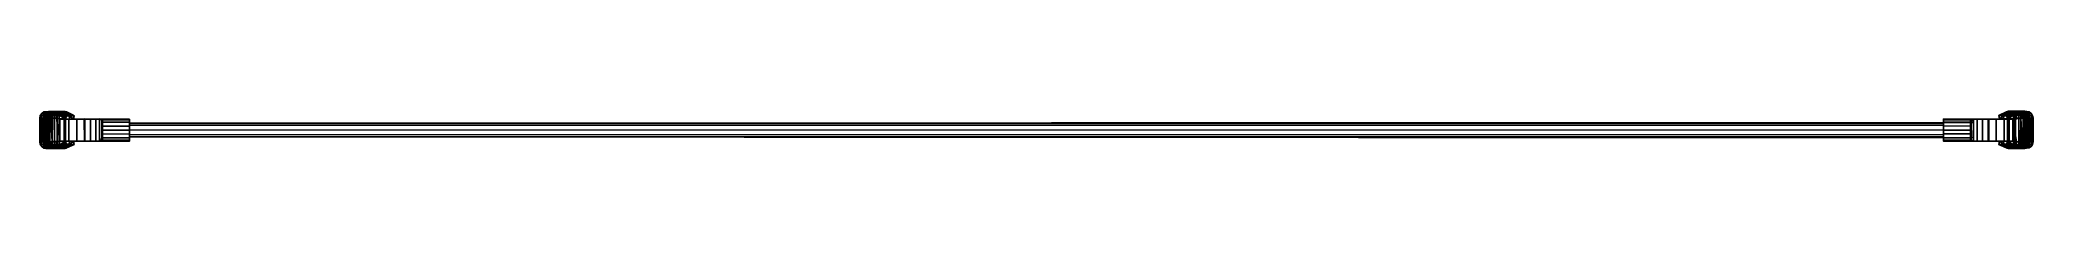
# Model space of a CAD drawing. Extents: x -1135 to 48, y -23 to -1.
import ezdxf

# ---------------------------------------------------------------- set-up
doc = ezdxf.new("R2010")
doc.units = 0
doc.header["$MEASUREMENT"] = 0
doc.layers.add('3D', color=1, linetype='Continuous')

msp = doc.modelspace()

# ---------------------------------------------------------------- linework, layer by layer
at = {"layer": '3D'}
for p, q in [((-1123.2, -1.5, 66.6), (-1132, -1.6, 64.4)), ((36.2, -1.5, 66.6), (45, -1.6, 64.4)), ((-1123.2, -23, 66.6), (-1132, -23, 64.4)), ((36.2, -23, 66.6), (45, -22.9, 64.4))]:
    msp.add_line(p, q, dxfattribs=at)
for points in [[(-1132.8, -5.2, 67.6), (-1132.5, -3.7, 67.4), (-1135, -3.7, 63.6), (-1135.2, -5.3, 63.7)], [(-1135, -3.7, 63.6), (-1135.2, -5.3, 63.7), (-1135.2, -19.3, 63.7), (-1135, -20.7, 63.6)], [(-1135.2, -19.3, 63.7), (-1135.2, -5.3, 63.7), (-1132.8, -5.2, 67.6), (-1132.8, -19.2, 67.6)], [(-1132.5, -3.7, 67.4), (-1132, -2.4, 66.8), (-1134.1, -2.4, 63.3), (-1135, -3.7, 63.6)], [(-1134.1, -22.1, 63.3), (-1134.1, -2.4, 63.3), (-1135, -3.7, 63.6), (-1135, -20.7, 63.6)], [(-1132, -2.4, 66.8), (-1131, -1.6, 65.9), (-1132.9, -1.6, 62.9), (-1134.1, -2.4, 63.3)], [(-1134.1, -2.4, 63.3), (-1132.9, -1.6, 62.9), (-1132.9, -22.9, 62.9), (-1134.1, -22.1, 63.3)], [(-1127.4, -2.4, 50.9), (-1127.6, -3, 50), (-1133.1, -5.2, 52.9), (-1132.3, -2.6, 53.6)], [(-1132.2, -22.1, 53.7), (-1133.1, -19.3, 52.9), (-1133.1, -5.2, 52.9), (-1132.3, -2.6, 53.6)], [(-1128, -1.6, 65.4), (-1127.8, -1.5, 63.8), (-1132.9, -1.6, 62.9), (-1132, -1.6, 64.4)], [(-1132.9, -1.6, 62.9), (-1130.4, -1.5, 63.3), (-1130.4, -23.3, 62), (-1132.9, -22.9, 62.9)], [(-1128.6, -5.3, 70.2), (-1128.6, -3.7, 69.9), (-1132.5, -3.7, 67.4), (-1132.7, -5.2, 67.6)], [(-1128, -19, 69.1), (-1132.7, -19.2, 67.6), (-1132.7, -5.2, 67.6), (-1128.7, -5.3, 70.2)], [(-1128.6, -3.7, 69.9), (-1128.7, -2.4, 68.9), (-1132, -2.4, 66.8), (-1132.5, -3.7, 67.4)], [(-1132.3, -2.6, 53.6), (-1131.3, -1.6, 54.6), (-1131.3, -22.9, 54.6), (-1132.2, -22.1, 53.7)], [(-1131.3, -1.6, 54.6), (-1127.3, -1.6, 52.2), (-1127.4, -2.4, 50.9), (-1132.3, -2.6, 53.6)], [(-1128.7, -2.4, 68.9), (-1128.1, -1.5, 67.7), (-1131, -1.6, 65.9), (-1132, -2.4, 66.8)], [(-1128, -1.6, 65.4), (-1128.1, -1.5, 67.7), (-1131, -1.6, 65.9), (-1132, -1.6, 64.4)], [(-1131.3, -1.6, 54.6), (-1130.1, -1.3, 55.6), (-1130.1, -23.3, 55.6), (-1131.3, -22.9, 54.6)], [(-1130.1, -1.3, 55.6), (-1126.7, -1.3, 53.6), (-1127.3, -1.6, 52.2), (-1131.3, -1.6, 54.6)], [(-1130.1, -1.3, 55.6), (-1129.3, -1.3, 56.4), (-1129.3, -23.3, 56.4), (-1130.1, -23.3, 55.6)], [(-1129.3, -1.3, 56.4), (-1126.6, -1.3, 54.8), (-1126.7, -1.3, 53.6), (-1130.1, -1.3, 55.6)], [(-1126.6, -23.3, 54.8), (-1129.3, -23.3, 56.4), (-1129.3, -1.3, 56.4), (-1126.6, -1.3, 54.8)], [(-1125.9, -2.5, 69.4), (-1125.3, -1.6, 68.2), (-1128.1, -1.5, 67.7), (-1128.7, -2.4, 68.9)], [(-1128.6, -3.7, 69.9), (-1125.3, -3.8, 70.4), (-1125.9, -2.5, 69.4), (-1128.7, -2.4, 68.9)], [(-1128.7, -5.3, 70.2), (-1125.3, -5.3, 70.7), (-1125.3, -3.8, 70.4), (-1128.6, -3.7, 69.9)], [(-1128, -19, 69.1), (-1128.7, -5.3, 70.2), (-1125.3, -5.3, 70.7), (-1123.3, -18.8, 70.6)], [(-1123.2, -1.5, 66.6), (-1125.3, -1.6, 68.2), (-1128.1, -1.5, 67.7), (-1128, -1.6, 65.4)], [(-1125.1, -1.5, 66.2), (-1128, -1.6, 65.4), (-1127.8, -1.5, 63.8), (-1124.9, -1.5, 63.9)], [(-1124.9, -23, 62.3), (-1124.9, -1.5, 63.9), (-1127.8, -1.5, 63.8), (-1127.9, -23.1, 61.9)], [(-1124.2, -2.4, 50.7), (-1127.4, -2.4, 50.9), (-1127.6, -3, 50), (-1124.5, -2.9, 49.7)], [(-1123.7, -1.6, 52), (-1124.2, -2.4, 50.7), (-1127.4, -2.4, 50.9), (-1127.3, -1.6, 52.2)], [(-1123.8, -1.3, 53.6), (-1123.7, -1.6, 52), (-1127.3, -1.6, 52.2), (-1126.7, -1.3, 53.6)], [(-1126.6, -1.3, 54.8), (-1123.8, -1.3, 54.8), (-1123.8, -1.3, 53.6), (-1126.7, -1.3, 53.6)], [(-1126.6, -23.3, 54.8), (-1126.6, -1.3, 54.8), (-1123.8, -1.3, 54.8), (-1123.8, -23.3, 54.8)], [(-1121, -2.4, 69.1), (-1121.1, -1.6, 68), (-1125.3, -1.6, 68.2), (-1125.9, -2.5, 69.4)], [(-1125.9, -2.5, 69.4), (-1125.3, -3.8, 70.4), (-1119.4, -4, 69.7), (-1121, -2.4, 69.1)], [(-1119.4, -1.6, 65.9), (-1121.1, -1.6, 68), (-1125.4, -1.6, 68.2), (-1119.7, -1.5, 64.1)], [(-1125.3, -5.3, 70.7), (-1120.2, -5.8, 69.7), (-1119.4, -4, 69.7), (-1125.3, -3.8, 70.4)], [(-1123.3, -18.8, 70.6), (-1125.3, -5.3, 70.7), (-1123.3, -5.8, 70.6), (-1123.3, -18.8, 70.6)], [(-1119.7, -1.5, 64.1), (-1120, -1.5, 62.4), (-1124.9, -1.5, 63.9), (-1125.1, -1.5, 66.2)], [(-1119.7, -1.5, 64.1), (-1123.2, -1.5, 66.6), (-1125.1, -1.5, 66.2), (-1119.7, -1.5, 64.1)], [(-1120, -1.5, 62.4), (-1124.9, -1.5, 63.9), (-1124.9, -23, 62.3), (-1120.2, -23.1, 60.8)], [(-1118.5, -2.4, 53.4), (-1117.9, -3.8, 52.8), (-1124.5, -2.9, 49.7), (-1124.2, -2.4, 50.7)], [(-1117.9, -3.8, 52.8), (-1117.6, -5.8, 52.6), (-1120.1, -5.8, 50.7), (-1124.5, -2.9, 49.7)], [(-1119.4, -1.6, 54.3), (-1118.5, -2.4, 53.4), (-1124.2, -2.4, 50.7), (-1123.7, -1.6, 52)], [(-1120.5, -1.3, 55.4), (-1120.9, -1.3, 56.7), (-1123.8, -1.3, 54.8), (-1123.8, -1.3, 53.6)], [(-1120.5, -1.3, 55.4), (-1119.4, -1.6, 54.3), (-1123.7, -1.6, 52), (-1123.8, -1.3, 53.6)], [(-1123.8, -23.3, 54.8), (-1123.8, -1.3, 54.8), (-1120.9, -1.3, 56.7), (-1120.9, -23.3, 56.7)], [(-1120.4, -5.8, 69.6), (-1123.3, -5.8, 70.6), (-1120, -5.8, 69.8), (-1120.4, -5.8, 69.6)], [(-1118.1, -18.8, 69.1), (-1123.3, -18.8, 70.6), (-1123.3, -5.8, 70.6), (-1118.1, -5.8, 69.1)], [(-1121, -2.4, 69.1), (-1114.9, -3.8, 60.1), (-1119.4, -1.6, 65.9), (-1121.1, -1.6, 68)], [(-1114.9, -3.8, 60.1), (-1119.4, -4, 69.7), (-1121, -2.4, 69.1), (-1114.9, -3.8, 60.1)], [(-1120.9, -1.3, 56.7), (-1115.8, -3.3, 61.3), (-1114.9, -3.8, 60.1), (-1120.5, -1.3, 55.4)], [(-1115.8, -3.3, 61.3), (-1119.4, -1.6, 65.9), (-1120.9, -1.3, 56.7), (-1115.8, -3.3, 61.3)], [(-1120.9, -1.3, 56.7), (-1120, -1.5, 62.4), (-1120, -23.1, 62.4), (-1120.9, -23.3, 56.7)], [(-1114.9, -3.8, 60.1), (-1115.3, -5.8, 57.4), (-1119.4, -1.6, 54.3), (-1120.5, -1.3, 55.4)], [(-1119.5, -5.8, 69.1), (-1118.1, -5.8, 69.1), (-1120, -5.8, 69.8), (-1120.4, -5.8, 69.6)], [(-1120.2, -5.8, 69.7), (-1119.4, -4, 69.7), (-1114.9, -3.8, 60.1), (-1115.4, -5.8, 64.2)], [(-1099.9, -5.8, -75.4), (-1108.5, -5.8, -75.4), (-1120.1, -5.8, 40.1), (-1099.3, -5.8, 31.1)], [(-1099.3, -5.8, 31.1), (-1098.7, -5.8, 33.3), (-1120.1, -5.8, 42.3), (-1120.1, -5.8, 40.1)], [(-1098.7, -5.8, 33.3), (-1098.5, -5.8, 34.5), (-1120.1, -5.8, 44.6), (-1120.1, -5.8, 42.3)], [(-1098.5, -5.8, 34.5), (-1098.3, -5.8, 35.5), (-1120.1, -5.8, 46.8), (-1120.1, -5.8, 44.6)], [(-1098.3, -5.8, 35.5), (-1098.2, -5.8, 36.8), (-1120.1, -5.8, 48.1), (-1120.1, -5.8, 46.8)], [(-1098.2, -5.8, 36.8), (-1098.1, -5.8, 37.9), (-1120.1, -5.8, 49), (-1120.1, -5.8, 48.1)], [(-1098.1, -5.8, 37.9), (-1098, -5.8, 39), (-1120.1, -5.8, 49.8), (-1120.1, -5.8, 49)], [(-1098, -5.8, 39), (-1098, -5.8, 40.1), (-1120.1, -5.8, 50.7), (-1120.1, -5.8, 49.8)], [(-1098, -5.8, 40.1), (-1098.4, -5.8, 45.4), (-1120.1, -5.8, 50.7)], [(-1098.4, -5.8, 45.4), (-1099.8, -5.8, 50.6), (-1117.6, -5.8, 52.6), (-1120.1, -5.8, 50.7)], [(-1108.5, -5.8, -75.4), (-1120.1, -5.8, 40.1), (-1120.1, -18.8, 40.1), (-1108.5, -18.8, -75.4)], [(-1120.1, -5.8, 40.1), (-1120.1, -5.8, 42.3), (-1120.1, -18.8, 42.3), (-1120.1, -18.8, 40.1)], [(-1120.1, -5.8, 42.3), (-1120.1, -5.8, 44.6), (-1120.1, -18.8, 44.6), (-1120.1, -18.8, 42.3)], [(-1120.1, -5.8, 44.6), (-1120.1, -5.8, 46.8), (-1120.1, -18.8, 46.8), (-1120.1, -18.8, 44.6)], [(-1120.1, -5.8, 46.8), (-1120.1, -5.8, 48.1), (-1120.1, -18.8, 48.1), (-1120.1, -18.8, 46.8)], [(-1120.1, -5.8, 48.1), (-1120.1, -5.8, 49), (-1120.1, -18.8, 49), (-1120.1, -18.8, 48.1)], [(-1120.1, -5.8, 49), (-1120.1, -5.8, 49.8), (-1120.1, -18.8, 49.8), (-1120.1, -18.8, 49)], [(-1098, -5.8, 40.1), (-1098.4, -5.8, 45.4), (-1120.1, -5.8, 50.7), (-1098, -5.8, 40.1)], [(-1117.7, -5.8, 67.6), (-1113.2, -5.8, 66.8), (-1118.1, -5.8, 69.1), (-1119.5, -5.8, 69.1)], [(-1119.4, -1.6, 54.3), (-1118.5, -2.4, 53.4), (-1115.3, -5.8, 57.4), (-1119.4, -1.6, 54.3)], [(-1117.9, -3.8, 52.8), (-1115.3, -5.8, 57.4), (-1118.5, -2.4, 53.4), (-1117.9, -3.8, 52.8)], [(-1113.2, -5.8, 66.8), (-1113.2, -18.8, 66.8), (-1118.1, -18.8, 69.1), (-1118.1, -5.8, 69.1)], [(-1115.3, -5.8, 57.4), (-1117.9, -3.8, 52.8), (-1117.6, -5.8, 52.6), (-1116.1, -5.8, 54.7)], [(-1108.8, -5.8, 63.6), (-1113.2, -5.8, 66.8), (-1117.7, -5.8, 67.6), (-1115.4, -5.8, 64.2)], [(-1099.8, -5.8, 50.6), (-1102.1, -5.8, 55.5), (-1116.1, -5.8, 54.7), (-1117.6, -5.8, 52.6)], [(-1102.1, -5.8, 55.5), (-1105.1, -5.8, 59.9), (-1114.6, -5.8, 60.1), (-1116.1, -5.8, 54.7)], [(-1115.3, -5.8, 57.4), (-1115.4, -5.8, 64.2), (-1114.9, -3.8, 60.1), (-1115.3, -5.8, 57.4)], [(-1105.1, -5.8, 59.9), (-1108.8, -5.8, 63.6), (-1115.4, -5.8, 64.2), (-1114.6, -5.8, 60.1)], [(-1108.8, -18.8, 63.6), (-1113.2, -18.8, 66.8), (-1113.2, -5.8, 66.8), (-1108.9, -5.7, 63.7)], [(-1105.1, -18.8, 59.9), (-1108.8, -18.8, 63.6), (-1108.9, -5.8, 63.7), (-1105.1, -5.8, 59.9)], [(-1082, -5.8, -75.4), (-1108.5, -5.8, -75.4), (-1108.5, -18.8, -75.4), (-1082, -18.8, -75.4)], [(-1102.1, -18.8, 55.5), (-1105.1, -18.8, 59.9), (-1105.1, -5.8, 59.9), (-1102.1, -5.8, 55.5)], [(-1099.8, -18.8, 50.6), (-1102.1, -18.8, 55.5), (-1102.1, -5.8, 55.5), (-1099.8, -5.7, 50.6)], [(-1098.4, -18.8, 45.4), (-1099.8, -18.8, 50.6), (-1099.8, -5.8, 50.6), (-1098.4, -5.8, 45.4)], [(-1082, -5.8, 31.1), (-1099.3, -5.8, 31.1), (-1099.3, -5.8, -75.4), (-1082, -5.8, -75.4)], [(-1082, -5.8, 31.1), (-1082, -6.2, 33.5), (-1098.7, -6.2, 33.5), (-1099.3, -5.8, 31.1)], [(-1082, -6.2, 33.5), (-1082, -7.7, 35.7), (-1098.3, -7.7, 35.7), (-1098.7, -6.2, 33.5)], [(-1098, -18.8, 40.1), (-1098.4, -18.8, 45.4), (-1098.4, -5.8, 45.4), (-1098, -5.8, 40.1)], [(-1098.3, -7.5, 35.6), (-1098.2, -9, 36.7), (-1098.2, -5.8, 36.7), (-1098.3, -5.8, 35.5)], [(-1082, -7.7, 35.7), (-1082, -9.9, 37.1), (-1098.1, -9.9, 37.1), (-1098.3, -7.7, 35.7)], [(-1098.2, -18.8, 36.8), (-1098.1, -18.8, 37.9), (-1098.1, -5.8, 37.8), (-1098.2, -5.8, 36.7)], [(-1098.1, -18.8, 37.9), (-1098, -18.8, 39), (-1098, -5.8, 39), (-1098.1, -5.8, 37.8)], [(-1082, -9.9, 37.1), (-1082, -12.3, 37.6), (-1098.1, -12.3, 37.6), (-1098.1, -9.9, 37.1)], [(-1098, -18.8, 39), (-1098, -18.8, 40.1), (-1098, -5.8, 40.1), (-1098, -5.8, 39)], [(-1082, -8.3, -75.4), (-1082, -16.3, -75.4), (12.7, -16.8, -75.4), (12.8, -7.8, -75.4)], [(-5, -9.4, 33.8), (-5, -8.3, 30.9), (-1082, -8.3, 31), (-1082, -9.4, 33.8)], [(-5, -8.3, 31), (-5, -8.3, -75.4), (-1082, -8.3, -75.4), (-1082, -8.3, 31)], [(-1082, -8.3, 31), (-1082, -16.3, 31), (-1082, -16.3, -75.4), (-1082, -8.3, -75.4)], [(-1082, -12.3, 35), (-1082, -9.4, 33.8), (-5, -9.4, 33.8), (-5, -12.2, 35)], [(11.8, -6.2, 33.3), (12.4, -5.8, 31.1), (-5, -5.8, 31.1), (-5, -6.3, 33.7)], [(12.4, -5.8, 31.1), (-5, -5.8, 31.1), (-5, -5.8, -75.4), (12.9, -5.8, -75.4)], [(-5, -18.8, -75.4), (21.5, -18.8, -75.4), (21.5, -5.8, -75.4), (-5, -5.8, -75.4)], [(-5, -5.8, 31.2), (-5, -7.8, 30.6), (-5, -7.8, -75.4), (-5, -5.8, -75.4)], [(-5, -7.6, 35.7), (-5, -6.3, 33.7), (11.8, -6.2, 33.3), (11.4, -7.7, 35.7)], [(11.2, -9.9, 37.2), (11.3, -7.7, 35.7), (-5, -7.7, 35.7), (-5, -9.8, 37.1)], [(-5, -12.3, 37.6), (-5, -9.8, 37.1), (11.2, -9.9, 37.2), (11.2, -12.3, 37.6)], [(11.1, -5.8, 37.9), (11, -5.8, 39), (33.2, -5.8, 49.8), (33.2, -5.8, 49)], [(11, -5.8, 39), (11, -5.8, 40.1), (33.2, -5.8, 50.7), (33.2, -5.8, 49.8)], [(11, -5.8, 40.1), (11.5, -5.8, 45.4), (33.2, -5.8, 50.7)], [(11.1, -5.8, 37.9), (11, -5.8, 39), (11, -18.8, 39), (11.1, -18.8, 37.8)], [(11, -5.8, 39), (11, -5.8, 40.1), (11, -18.8, 40.1), (11, -18.8, 39)], [(11, -5.8, 40.1), (11.5, -5.8, 45.4), (11.5, -18.8, 45.4), (11, -18.8, 40.1)], [(11.2, -5.8, 36.8), (11.1, -5.8, 37.9), (33.2, -5.8, 49), (33.2, -5.8, 48.1)], [(11.2, -5.8, 36.8), (11.1, -5.8, 37.9), (11.1, -18.8, 37.8), (11.2, -18.8, 36.7)], [(11.4, -5.8, 35.5), (11.2, -5.8, 36.8), (33.2, -5.8, 48.1), (33.2, -5.8, 46.8)], [(11.4, -5.8, 35.5), (11.2, -5.8, 36.8), (11.2, -9.4, 36.8), (11.4, -7.7, 35.7)], [(11.5, -5.8, 34.5), (11.4, -5.8, 35.5), (33.2, -5.8, 46.8), (33.2, -5.8, 44.6)], [(11.5, -5.8, 34.5), (11.4, -5.8, 35.5), (11.4, -7.7, 35.7), (11.6, -6.9, 34.4)], [(11.8, -5.8, 33.3), (11.5, -5.8, 34.5), (33.2, -5.8, 44.6), (33.2, -5.8, 42.3)], [(11.5, -5.8, 45.4), (12.9, -5.8, 50.6), (30.7, -5.8, 52.6), (33.2, -5.8, 50.7)], [(11.8, -5.8, 33.3), (11.5, -5.8, 34.5), (11.6, -6.9, 34.4), (11.8, -6.2, 33.3)], [(11.5, -5.8, 45.4), (12.9, -5.8, 50.6), (12.9, -18.8, 50.6), (11.5, -18.8, 45.4)], [(12.4, -5.8, 31.1), (11.8, -5.8, 33.3), (33.2, -5.8, 42.3), (33.2, -5.8, 40.1)], [(12.4, -5.8, 31.1), (11.8, -5.8, 33.3), (11.8, -6.2, 33.3), (12.4, -5.8, 31.1)], [(12.9, -7.8, 30.6), (12.4, -5.8, 31.1), (12.9, -5.8, -75.4), (12.9, -7.8, -75.4)], [(12.9, -5.8, -75.4), (21.5, -5.8, -75.4), (33.2, -5.8, 40.1), (12.4, -5.8, 31.1)], [(12.8, -5.8, 50.6), (15.1, -5.8, 55.5), (15.1, -18.8, 55.5), (12.9, -18.8, 50.6)], [(12.9, -5.8, 50.6), (15.1, -5.8, 55.5), (29.1, -5.8, 54.7), (30.7, -5.8, 52.6)], [(15.1, -5.8, 55.5), (18.2, -5.8, 59.9), (27.6, -5.8, 60.1), (29.1, -5.8, 54.7)], [(15.1, -5.8, 55.5), (18.2, -5.8, 59.9), (18.2, -18.8, 59.9), (15.1, -18.8, 55.5)], [(18.2, -5.8, 59.9), (21.9, -5.8, 63.6), (28.4, -5.8, 64.2), (27.6, -5.8, 60.1)], [(18.2, -5.8, 59.9), (21.9, -5.8, 63.6), (21.9, -18.8, 63.7), (18.2, -18.8, 59.9)], [(21.5, -18.8, -75.4), (33.2, -18.8, 40.1), (33.2, -5.8, 40.1), (21.5, -5.8, -75.4)], [(21.9, -5.8, 63.6), (26.3, -5.8, 66.8), (30.7, -5.8, 67.6), (28.4, -5.8, 64.2)], [(21.9, -5.8, 63.6), (26.3, -5.8, 66.8), (26.3, -18.8, 66.8), (21.9, -18.8, 63.7)], [(30.7, -5.8, 67.6), (26.3, -5.8, 66.8), (31.1, -5.8, 69.1), (32.6, -5.8, 69.1)], [(26.3, -18.8, 66.8), (26.3, -5.8, 66.8), (31.1, -5.8, 69.1), (31.1, -18.8, 69.1)], [(33.6, -1.2, 55.4), (27.9, -3.7, 60.1), (28.9, -3.3, 61.3), (34, -1.2, 56.7)], [(33.6, -1.2, 55.4), (32.5, -1.6, 54.3), (28.4, -5.7, 57.4), (27.9, -3.7, 60.1)], [(34.1, -1.6, 68), (32.4, -1.6, 65.9), (27.9, -3.7, 60.1), (34, -2.4, 69.2)], [(27.9, -3.7, 60.1), (34, -2.4, 69.2), (32.4, -4, 69.8), (27.9, -3.7, 60.1)], [(28.4, -5.7, 64.2), (27.9, -3.7, 60.1), (32.4, -4, 69.8), (33.2, -5.7, 69.7)], [(28.4, -5.7, 57.4), (27.9, -3.7, 60.1), (28.4, -5.7, 64.2), (28.4, -5.7, 57.4)], [(32.5, -1.6, 54.3), (28.4, -5.7, 57.4), (31.6, -2.4, 53.4), (32.5, -1.6, 54.3)], [(30.9, -3.8, 52.8), (31.6, -2.4, 53.4), (28.4, -5.7, 57.4), (30.9, -3.8, 52.8)], [(29.1, -5.7, 54.7), (30.7, -5.7, 52.6), (30.9, -3.8, 52.8), (28.4, -5.7, 57.4)], [(28.9, -3.3, 61.3), (34, -1.2, 56.7), (32.4, -1.6, 65.9), (28.9, -3.3, 61.3)], [(37.6, -2.9, 49.7), (33.2, -5.7, 50.8), (30.7, -5.7, 52.6), (30.9, -3.8, 52.8)], [(37.3, -2.4, 50.7), (37.6, -2.9, 49.7), (30.9, -3.8, 52.8), (31.6, -2.4, 53.4)], [(32.6, -5.8, 69.1), (31.1, -5.8, 69.1), (33, -5.8, 69.8), (33.4, -5.8, 69.6)], [(31.1, -5.8, 69.1), (36.3, -5.8, 70.6), (36.3, -18.8, 70.6), (31.1, -18.8, 69.1)], [(36.8, -1.5, 52.1), (37.3, -2.4, 50.7), (31.6, -2.4, 53.4), (32.5, -1.6, 54.3)], [(32.7, -1.5, 64.1), (38.3, -1.5, 68.2), (34.1, -1.6, 68), (32.4, -1.6, 65.9)], [(34, -2.4, 69.2), (32.4, -4, 69.8), (38.3, -3.7, 70.4), (38.9, -2.4, 69.5)], [(38.3, -3.7, 70.4), (32.4, -4, 69.8), (33.2, -5.7, 69.7), (38.4, -5.2, 70.7)], [(36.9, -1.2, 53.6), (36.8, -1.5, 52.1), (32.5, -1.6, 54.3), (33.6, -1.2, 55.4)], [(38.1, -1.5, 66.2), (37.9, -1.5, 64.6), (33, -1.4, 62.4), (32.7, -1.5, 64.1)], [(32.7, -1.5, 64.1), (38.1, -1.5, 66.2), (36.2, -1.5, 66.6), (32.7, -1.5, 64.1)], [(34, -23.3, 56.7), (33, -23, 62.4), (33, -1.4, 62.4), (34, -1.2, 56.7)], [(33, -23, 62.4), (37.9, -23, 63.9), (37.9, -1.5, 62.3), (33.3, -1.4, 60.8)], [(37.9, -1.5, 64.6), (37.9, -1.5, 62.3), (33.3, -1.4, 60.8), (33, -1.4, 62.4)], [(33.4, -5.8, 69.6), (36.3, -5.8, 70.6), (33, -5.8, 69.8), (33.4, -5.8, 69.6)], [(33.2, -18.8, 40.1), (33.2, -18.8, 42.3), (33.2, -5.8, 42.3), (33.2, -5.8, 40.1)], [(33.2, -18.8, 42.3), (33.2, -18.8, 44.6), (33.2, -5.8, 44.6), (33.2, -5.8, 42.3)], [(33.2, -18.8, 44.6), (33.2, -18.8, 46.8), (33.2, -5.8, 46.8), (33.2, -5.8, 44.6)], [(33.2, -18.8, 46.8), (33.2, -18.8, 48.1), (33.2, -5.8, 48.1), (33.2, -5.8, 46.8)], [(33.2, -18.8, 48.1), (33.2, -18.8, 49), (33.2, -5.8, 49), (33.2, -5.8, 48.1)], [(33.2, -18.8, 49), (33.2, -18.8, 49.8), (33.2, -5.8, 49.8), (33.2, -5.8, 49)], [(36.9, -1.2, 53.6), (36.9, -1.2, 54.8), (34, -1.2, 56.7), (33.6, -1.2, 55.4)], [(36.9, -1.2, 54.8), (36.9, -23.3, 54.8), (34, -23.3, 56.7), (34, -1.2, 56.7)], [(38.9, -2.4, 69.5), (38.3, -1.5, 68.2), (34.1, -1.6, 68), (34, -2.4, 69.2)], [(41, -1.5, 65.4), (41.1, -1.5, 67.7), (38.3, -1.5, 68.2), (36.2, -1.5, 66.6)], [(41, -5.5, 69.1), (41.7, -19.3, 70.2), (38.4, -19.2, 70.7), (36.3, -5.8, 70.6)], [(36.3, -5.8, 70.6), (38.4, -19.2, 70.7), (36.3, -18.8, 70.6), (36.3, -5.8, 70.6)], [(39.7, -1.2, 53.6), (40.4, -1.5, 52.2), (36.8, -1.5, 52.1), (36.9, -1.2, 53.6)], [(40.4, -1.5, 52.2), (40.4, -2.4, 50.9), (37.3, -2.4, 50.7), (36.8, -1.5, 52.1)], [(39.7, -1.2, 53.6), (36.9, -1.2, 53.6), (36.9, -1.2, 54.8), (39.7, -1.2, 54.8)], [(39.7, -1.2, 54.8), (39.7, -23.3, 54.8), (36.9, -23.3, 54.8), (36.9, -1.2, 54.8)], [(37.6, -2.9, 49.7), (40.7, -3, 50), (40.4, -2.4, 50.9), (37.3, -2.4, 50.7)], [(37.9, -1.5, 62.3), (37.9, -23, 63.9), (40.8, -23, 63.8), (40.9, -1.4, 61.9)], [(40.8, -1.4, 61.9), (40.8, -1.5, 63.8), (37.9, -1.5, 64.6), (37.9, -1.5, 62.3)], [(37.9, -1.5, 64.6), (40.8, -1.5, 63.8), (41, -1.5, 65.4), (38.1, -1.5, 66.2)], [(41.7, -2.4, 68.9), (41.1, -1.5, 67.7), (38.3, -1.5, 68.2), (38.9, -2.4, 69.5)], [(41.7, -2.4, 68.9), (38.9, -2.4, 69.5), (38.3, -3.7, 70.4), (41.7, -3.7, 69.9)], [(41.7, -3.7, 69.9), (38.3, -3.7, 70.4), (38.4, -5.2, 70.7), (41.7, -5.2, 70.2)], [(43.2, -1.2, 55.6), (39.7, -1.2, 53.6), (39.7, -1.2, 54.8), (42.3, -1.3, 56.4)], [(44.3, -1.5, 54.6), (43.2, -1.2, 55.6), (39.7, -1.2, 53.6), (40.4, -1.5, 52.2)], [(39.7, -1.2, 54.8), (42.3, -1.3, 56.4), (42.3, -23.3, 56.4), (39.7, -23.3, 54.8)], [(45.3, -2.5, 53.6), (40.4, -2.4, 50.9), (40.4, -1.5, 52.2), (44.3, -1.5, 54.6)], [(45.3, -2.5, 53.6), (46.1, -5.2, 52.9), (40.7, -3, 50), (40.4, -2.4, 50.9)], [(42.8, -1.5, 63.4), (40.8, -1.5, 63.8), (40.8, -1.4, 61.9), (43.4, -1.3, 62)], [(45, -1.6, 64.4), (46, -1.6, 62.9), (40.8, -1.5, 63.8), (41, -1.5, 65.4)], [(45, -1.6, 64.4), (44.1, -1.5, 65.9), (41.1, -1.5, 67.7), (41, -1.5, 65.4)], [(41, -5.5, 69.1), (45.8, -5.3, 67.6), (45.8, -19.3, 67.6), (41.7, -19.3, 70.2)], [(45, -2.4, 66.8), (44.1, -1.5, 65.9), (41.1, -1.5, 67.7), (41.7, -2.4, 68.9)], [(45.6, -3.7, 67.4), (45, -2.4, 66.8), (41.7, -2.4, 68.9), (41.7, -3.7, 69.9)], [(45.8, -5.2, 67.6), (45.6, -3.7, 67.4), (41.7, -3.7, 69.9), (41.7, -5.3, 70.2)], [(43.2, -23.3, 55.6), (42.3, -23.3, 56.4), (42.3, -1.3, 56.4), (43.2, -1.3, 55.6)], [(42.8, -1.5, 63.4), (43, -1.3, 64.8), (44.5, -1.3, 62.4), (43.4, -1.3, 62)], [(46, -1.6, 62.9), (44.5, -1.3, 62.4), (43, -1.3, 64.8), (44, -1.6, 65.9)], [(44.3, -23, 54.6), (43.2, -23.3, 55.6), (43.2, -1.3, 55.6), (44.3, -1.6, 54.6)], [(46, -22.9, 62.9), (43.4, -23, 63.3), (43.4, -1.3, 62), (46, -1.6, 62.9)], [(47.2, -2.4, 63.3), (46, -1.6, 62.9), (44, -1.6, 65.9), (45, -2.4, 66.8)], [(47.2, -2.4, 63.3), (46, -1.6, 62.9), (44.1, -1.5, 65.9), (45, -2.4, 66.8)], [(45.3, -22, 53.6), (44.3, -23, 54.6), (44.3, -1.6, 54.6), (45.3, -2.4, 53.7)], [(48, -3.8, 63.6), (47.2, -2.4, 63.3), (44.9, -2.4, 66.8), (45.6, -3.7, 67.4)], [(45.3, -2.4, 53.7), (46.1, -5.3, 52.9), (46.1, -19.3, 52.9), (45.3, -22, 53.6)], [(45.8, -5.3, 67.6), (45.6, -3.7, 67.4), (48, -3.8, 63.6), (48.3, -5.3, 63.7)], [(48.3, -5.3, 63.7), (48.3, -19.3, 63.7), (45.8, -19.3, 67.6), (45.8, -5.3, 67.6)], [(47.2, -22.1, 63.3), (46, -22.9, 62.9), (46, -1.6, 62.9), (47.2, -2.4, 63.3)], [(47.2, -2.4, 63.3), (47.2, -22.1, 63.3), (48, -20.8, 63.6), (48, -3.8, 63.6)], [(48, -20.8, 63.6), (48.3, -19.3, 63.7), (48.3, -5.3, 63.7), (48, -3.8, 63.6)], [(-1132.7, -19.2, 67.6), (-1132.5, -20.8, 67.4), (-1135, -20.7, 63.6), (-1135.2, -19.3, 63.7)], [(-1135, -20.7, 63.6), (-1134.1, -22.1, 63.3), (-1131.9, -22.1, 66.8), (-1132.5, -20.8, 67.4)], [(-1134.1, -22.1, 63.3), (-1132.9, -22.9, 62.9), (-1131, -22.9, 65.9), (-1131.9, -22.1, 66.8)], [(-1134.1, -22.1, 63.3), (-1132.9, -23, 62.9), (-1131, -23, 65.9), (-1132, -22.1, 66.8)], [(-1132.3, -22, 53.6), (-1133.1, -19.3, 52.9), (-1127.7, -21.5, 50), (-1127.4, -22.1, 50.9)], [(-1132.9, -22.9, 62.9), (-1131.5, -23.3, 62.4), (-1129.9, -23.3, 64.8), (-1131, -22.9, 65.9)], [(-1132, -23, 64.4), (-1132.9, -23, 62.9), (-1127.8, -23, 63.8), (-1128, -23, 65.4)], [(-1132.7, -19.3, 67.6), (-1132.5, -20.8, 67.4), (-1128.6, -20.8, 69.9), (-1128.6, -19.2, 70.2)], [(-1132.5, -20.8, 67.4), (-1132, -22.1, 66.8), (-1128.7, -22.1, 68.9), (-1128.6, -20.8, 69.9)], [(-1132.3, -22, 53.6), (-1127.4, -22.1, 50.9), (-1127.3, -23, 52.2), (-1131.3, -23, 54.6)], [(-1132, -22.1, 66.8), (-1131, -23, 65.9), (-1128.1, -23, 67.7), (-1128.7, -22.1, 68.9)], [(-1132, -23, 64.4), (-1131, -23, 65.9), (-1128.1, -23, 67.7), (-1128, -23, 65.4)], [(-1129.8, -23, 63.4), (-1129.9, -23.3, 64.8), (-1131.5, -23.3, 62.4), (-1130.4, -23.3, 62)], [(-1131.3, -23, 54.6), (-1130.1, -23.3, 55.6), (-1126.7, -23.3, 53.6), (-1127.3, -23, 52.2)], [(-1129.8, -23, 63.4), (-1127.8, -23, 63.8), (-1127.8, -23.1, 61.9), (-1130.4, -23.3, 62)], [(-1130.1, -23.3, 55.6), (-1126.7, -23.3, 53.6), (-1126.6, -23.3, 54.8), (-1129.3, -23.3, 56.4)], [(-1128.6, -20.8, 69.9), (-1125.3, -20.8, 70.4), (-1125.3, -19.3, 70.7), (-1128.7, -19.3, 70.2)], [(-1128.7, -22.1, 68.9), (-1125.9, -22.1, 69.5), (-1125.3, -20.8, 70.4), (-1128.6, -20.8, 69.9)], [(-1128.7, -22.1, 68.9), (-1128.1, -23, 67.7), (-1125.3, -23, 68.2), (-1125.9, -22.1, 69.5)], [(-1128, -23, 65.4), (-1128.1, -23, 67.7), (-1125.3, -23, 68.2), (-1123.2, -23, 66.6)], [(-1124.9, -23, 64.6), (-1127.8, -23, 63.8), (-1128, -23, 65.4), (-1125.1, -23, 66.2)], [(-1127.8, -23.1, 61.9), (-1127.8, -23, 63.8), (-1124.9, -23, 64.6), (-1124.9, -23, 62.3)], [(-1124.6, -21.6, 49.7), (-1127.7, -21.5, 50), (-1127.4, -22.1, 50.9), (-1124.2, -22.1, 50.7)], [(-1127.3, -23, 52.2), (-1127.4, -22.1, 50.9), (-1124.2, -22.1, 50.7), (-1123.7, -23, 52.1)], [(-1126.7, -23.3, 53.6), (-1127.3, -23, 52.2), (-1123.7, -23, 52.1), (-1123.8, -23.3, 53.6)], [(-1126.7, -23.3, 53.6), (-1123.8, -23.3, 53.6), (-1123.8, -23.3, 54.8), (-1126.6, -23.3, 54.8)], [(-1121, -22.1, 69.2), (-1119.4, -20.5, 69.8), (-1125.3, -20.8, 70.4), (-1125.9, -22.1, 69.5)], [(-1125.9, -22.1, 69.5), (-1125.3, -23, 68.2), (-1121.1, -23, 68), (-1121, -22.1, 69.2)], [(-1125.3, -20.8, 70.4), (-1119.4, -20.5, 69.8), (-1120.2, -18.8, 69.7), (-1125.3, -19.3, 70.7)], [(-1119.7, -23, 64.1), (-1125.3, -23, 68.2), (-1121.1, -23, 68), (-1119.4, -22.9, 65.9)], [(-1125.1, -23, 66.2), (-1124.9, -23, 64.6), (-1120, -23.1, 62.4), (-1119.7, -23, 64.1)], [(-1119.7, -23, 64.1), (-1125.1, -23, 66.2), (-1123.2, -23, 66.6), (-1119.7, -23, 64.1)], [(-1124.9, -23, 64.6), (-1124.9, -23, 62.3), (-1120.2, -23.1, 60.8), (-1120, -23.1, 62.4)], [(-1124.6, -21.6, 49.7), (-1120.1, -18.8, 50.8), (-1117.6, -18.8, 52.6), (-1117.9, -20.7, 52.8)], [(-1124.2, -22.1, 50.7), (-1124.6, -21.6, 49.7), (-1117.9, -20.8, 52.8), (-1118.5, -22.1, 53.4)], [(-1123.7, -23, 52.1), (-1124.2, -22.1, 50.7), (-1118.5, -22.1, 53.4), (-1119.4, -23, 54.3)], [(-1123.8, -23.3, 53.6), (-1123.7, -23, 52.1), (-1119.4, -23, 54.3), (-1120.5, -23.3, 55.4)], [(-1123.8, -23.3, 53.6), (-1123.8, -23.3, 54.8), (-1120.9, -23.3, 56.7), (-1120.5, -23.3, 55.4)], [(-1120.4, -18.8, 69.6), (-1123.3, -18.8, 70.6), (-1120, -18.8, 69.8), (-1120.4, -18.8, 69.6)], [(-1121.1, -23, 68), (-1119.4, -22.9, 65.9), (-1114.9, -20.8, 60.1), (-1121, -22.1, 69.2)], [(-1114.9, -20.8, 60.1), (-1121, -22.1, 69.2), (-1119.4, -20.5, 69.8), (-1114.9, -20.8, 60.1)], [(-1120.5, -23.3, 55.4), (-1114.9, -20.8, 60.1), (-1115.8, -21.2, 61.3), (-1120.9, -23.3, 56.7)], [(-1115.8, -21.2, 61.3), (-1120.9, -23.3, 56.7), (-1119.4, -22.9, 65.9), (-1115.8, -21.2, 61.3)], [(-1120.5, -23.3, 55.4), (-1119.4, -23, 54.3), (-1115.3, -18.8, 57.4), (-1114.9, -20.8, 60.1)], [(-1119.5, -18.8, 69.1), (-1118.1, -18.8, 69.1), (-1120, -18.8, 69.8), (-1120.4, -18.8, 69.6)], [(-1115.4, -18.8, 64.2), (-1114.9, -20.8, 60.1), (-1119.4, -20.5, 69.8), (-1120.2, -18.8, 69.7)], [(-1099.9, -18.8, -75.4), (-1108.5, -18.8, -75.4), (-1120.1, -18.8, 40.1), (-1099.3, -18.8, 31.1)], [(-1099.3, -18.8, 31.1), (-1098.7, -18.8, 33.3), (-1120.1, -18.8, 42.3), (-1120.1, -18.8, 40.1)], [(-1098.7, -18.8, 33.3), (-1098.5, -18.8, 34.5), (-1120.1, -18.8, 44.6), (-1120.1, -18.8, 42.3)], [(-1098.5, -18.8, 34.5), (-1098.3, -18.8, 35.5), (-1120.1, -18.8, 46.8), (-1120.1, -18.8, 44.6)], [(-1098.3, -18.8, 35.5), (-1098.2, -18.8, 36.8), (-1120.1, -18.8, 48.1), (-1120.1, -18.8, 46.8)], [(-1098.2, -18.8, 36.8), (-1098.1, -18.8, 37.9), (-1120.1, -18.8, 49), (-1120.1, -18.8, 48.1)], [(-1098.1, -18.8, 37.9), (-1098, -18.8, 39), (-1120.1, -18.8, 49.8), (-1120.1, -18.8, 49)], [(-1098, -18.8, 39), (-1098, -18.8, 40.1), (-1120.1, -18.8, 50.7), (-1120.1, -18.8, 49.8)], [(-1098, -18.8, 40.1), (-1098.4, -18.8, 45.4), (-1120.1, -18.8, 50.7)], [(-1098.4, -18.8, 45.4), (-1099.8, -18.8, 50.6), (-1117.6, -18.8, 52.6), (-1120.1, -18.8, 50.7)], [(-1117.7, -18.8, 67.6), (-1113.2, -18.8, 66.8), (-1118.1, -18.8, 69.1), (-1119.5, -18.8, 69.1)], [(-1119.4, -23, 54.3), (-1115.3, -18.8, 57.4), (-1118.5, -22.1, 53.4), (-1119.4, -23, 54.3)], [(-1117.9, -20.8, 52.8), (-1118.5, -22.1, 53.4), (-1115.3, -18.8, 57.4), (-1117.9, -20.8, 52.8)], [(-1116.1, -18.8, 54.7), (-1117.6, -18.8, 52.6), (-1117.9, -20.8, 52.8), (-1115.3, -18.8, 57.4)], [(-1108.8, -18.8, 63.6), (-1113.2, -18.8, 66.8), (-1117.7, -18.8, 67.6), (-1115.4, -18.8, 64.2)], [(-1099.8, -18.8, 50.6), (-1102.1, -18.8, 55.5), (-1116.1, -18.8, 54.7), (-1117.6, -18.8, 52.6)], [(-1102.1, -18.8, 55.5), (-1105.1, -18.8, 59.9), (-1114.6, -18.8, 60.1), (-1116.1, -18.8, 54.7)], [(-1105.1, -18.8, 59.9), (-1108.8, -18.8, 63.6), (-1115.4, -18.8, 64.2), (-1114.6, -18.8, 60.1)], [(-1115.3, -18.8, 57.4), (-1114.9, -20.8, 60.1), (-1115.4, -18.8, 64.2), (-1115.3, -18.8, 57.4)], [(-1099.9, -16.8, 30.6), (-1099.3, -18.8, 31.1), (-1099.9, -18.8, -75.4), (-1099.9, -16.8, -75.4)], [(-1099.3, -18.8, 31.1), (-1082, -18.8, 31.1), (-1082, -18.8, -75.4), (-1099.9, -18.8, -75.4)], [(-1098.7, -18.3, 33.3), (-1099.3, -18.8, 31.1), (-1082, -18.8, 31.1), (-1082, -18.2, 33.7)], [(-1099.3, -18.8, 31.1), (-1098.7, -18.8, 33.3), (-1098.7, -18.3, 33.3), (-1099.3, -18.8, 31.1)], [(-1082, -16.9, 35.7), (-1082, -18.2, 33.7), (-1098.7, -18.3, 33.3), (-1098.3, -16.8, 35.7)], [(-1098.7, -18.8, 33.3), (-1098.5, -18.8, 34.5), (-1098.5, -17.6, 34.4), (-1098.7, -18.3, 33.3)], [(-1098.5, -18.8, 34.5), (-1098.3, -18.8, 35.5), (-1098.3, -16.8, 35.7), (-1098.5, -17.6, 34.4)], [(-1098.1, -14.6, 37.2), (-1098.3, -16.8, 35.7), (-1082, -16.9, 35.7), (-1082, -14.7, 37.1)], [(-1098.3, -18.8, 35.5), (-1098.2, -18.8, 36.8), (-1098.2, -15.1, 36.8), (-1098.3, -16.8, 35.7)], [(-1082, -12.3, 37.6), (-1082, -14.7, 37.1), (-1098.1, -14.6, 37.2), (-1098.1, -12.3, 37.6)], [(-1082, -15, 33.9), (-1082, -12.3, 35), (-5, -12.2, 35), (-5, -15.1, 33.8)], [(-1082, -16.3, 31), (-1082, -15, 33.9), (-5, -15.1, 33.8), (-5, -16.3, 31)], [(-1082, -16.3, -75.4), (-1082, -16.3, 31), (-5, -16.3, 31), (-5, -16.3, -75.4)], [(-5, -14.6, 37.1), (-5, -12.3, 37.6), (11.1, -12.3, 37.6), (11.2, -14.6, 37.1)], [(-5, -16.9, 35.7), (-5, -14.6, 37.1), (11.2, -14.6, 37.1), (11.3, -16.8, 35.7)], [(-5, -18.8, -75.4), (-5, -16.8, -75.4), (-5, -16.8, 30.6), (-5, -18.8, 31.1)], [(-5, -18.3, 33.5), (-5, -16.9, 35.7), (11.3, -16.8, 35.7), (11.7, -18.3, 33.5)], [(-5, -18.8, 31.1), (-5, -18.3, 33.5), (11.7, -18.3, 33.5), (12.4, -18.8, 31.1)], [(-5, -18.8, 31.1), (12.4, -18.8, 31.1), (12.4, -18.8, -75.4), (-5, -18.8, -75.4)], [(11.1, -18.8, 37.9), (11, -18.8, 39), (33.2, -18.8, 49.8), (33.2, -18.8, 49)], [(11, -18.8, 39), (11, -18.8, 40.1), (33.2, -18.8, 50.7), (33.2, -18.8, 49.8)], [(11, -18.8, 40.1), (11.5, -18.8, 45.4), (33.2, -18.8, 50.7)], [(11, -18.8, 40.1), (11.5, -18.8, 45.4), (33.2, -18.8, 50.7), (11, -18.8, 40.1)], [(11.2, -18.8, 36.8), (11.1, -18.8, 37.9), (33.2, -18.8, 49), (33.2, -18.8, 48.1)], [(11.4, -17, 35.6), (11.2, -15.5, 36.7), (11.2, -18.8, 36.7), (11.4, -18.8, 35.5)], [(11.4, -18.8, 35.5), (11.2, -18.8, 36.8), (33.2, -18.8, 48.1), (33.2, -18.8, 46.8)], [(11.5, -18.8, 34.5), (11.4, -18.8, 35.5), (33.2, -18.8, 46.8), (33.2, -18.8, 44.6)], [(11.8, -18.8, 33.3), (11.5, -18.8, 34.5), (33.2, -18.8, 44.6), (33.2, -18.8, 42.3)], [(11.5, -18.8, 45.4), (12.9, -18.8, 50.6), (30.7, -18.8, 52.6), (33.2, -18.8, 50.7)], [(12.4, -18.8, 31.1), (11.8, -18.8, 33.3), (33.2, -18.8, 42.3), (33.2, -18.8, 40.1)], [(12.9, -18.8, -75.4), (21.5, -18.8, -75.4), (33.2, -18.8, 40.1), (12.4, -18.8, 31.1)], [(12.9, -18.8, 50.6), (15.1, -18.8, 55.5), (29.1, -18.8, 54.7), (30.7, -18.8, 52.6)], [(15.1, -18.8, 55.5), (18.2, -18.8, 59.9), (27.6, -18.8, 60.1), (29.1, -18.8, 54.7)], [(18.2, -18.8, 59.9), (21.9, -18.8, 63.6), (28.4, -18.8, 64.2), (27.6, -18.8, 60.1)], [(21.9, -18.8, 63.6), (26.3, -18.8, 66.8), (30.7, -18.8, 67.6), (28.4, -18.8, 64.2)], [(30.7, -18.8, 67.6), (26.3, -18.8, 66.8), (31.1, -18.8, 69.1), (32.6, -18.8, 69.1)], [(33.2, -18.8, 69.7), (32.4, -20.5, 69.7), (27.9, -20.8, 60.1), (28.4, -18.8, 64.2)], [(27.9, -20.8, 60.1), (28.4, -18.8, 57.4), (32.5, -22.9, 54.3), (33.6, -23.3, 55.4)], [(28.4, -18.8, 57.4), (28.4, -18.8, 64.2), (27.9, -20.8, 60.1), (28.4, -18.8, 57.4)], [(27.9, -20.8, 60.1), (32.4, -20.5, 69.7), (34, -22.1, 69.1), (27.9, -20.8, 60.1)], [(34, -22.1, 69.1), (27.9, -20.8, 60.1), (32.4, -22.9, 65.9), (34.1, -22.9, 68)], [(34, -23.3, 56.7), (28.9, -21.2, 61.3), (27.9, -20.8, 60.1), (33.6, -23.3, 55.4)], [(32.5, -22.9, 54.3), (31.6, -22.1, 53.4), (28.4, -18.8, 57.4), (32.5, -22.9, 54.3)], [(28.4, -18.8, 57.4), (30.9, -20.7, 52.8), (30.7, -18.8, 52.6), (29.1, -18.8, 54.7)], [(30.9, -20.7, 52.8), (28.4, -18.8, 57.4), (31.6, -22.1, 53.4), (30.9, -20.7, 52.8)], [(28.9, -21.2, 61.3), (32.4, -22.9, 65.9), (34, -23.3, 56.7), (28.9, -21.2, 61.3)], [(30.9, -20.7, 52.8), (30.7, -18.8, 52.6), (33.2, -18.8, 50.7), (37.6, -21.6, 49.7)], [(31.6, -22.1, 53.4), (30.9, -20.7, 52.8), (37.6, -21.6, 49.7), (37.3, -22.1, 50.7)], [(32.6, -18.8, 69.1), (31.1, -18.8, 69.1), (33, -18.8, 69.8), (33.4, -18.8, 69.6)], [(32.5, -22.9, 54.3), (31.6, -22.1, 53.4), (37.3, -22.1, 50.7), (36.8, -22.9, 52)], [(38.4, -19.2, 70.7), (33.2, -18.8, 69.7), (32.4, -20.5, 69.7), (38.3, -20.8, 70.4)], [(38.9, -22, 69.4), (38.3, -20.8, 70.4), (32.4, -20.5, 69.7), (34, -22.1, 69.1)], [(32.4, -22.9, 65.9), (34.1, -22.9, 68), (38.4, -22.9, 68.2), (32.7, -23, 64.1)], [(33.6, -23.3, 55.4), (32.5, -22.9, 54.3), (36.8, -22.9, 52), (36.9, -23.3, 53.6)], [(32.7, -23, 64.1), (33, -23, 62.4), (37.9, -23, 63.9), (38.1, -23, 66.2)], [(32.7, -23, 64.1), (36.2, -23, 66.6), (38.1, -23, 66.2), (32.7, -23, 64.1)], [(33.4, -18.8, 69.6), (36.3, -18.8, 70.6), (33, -18.8, 69.8), (33.4, -18.8, 69.6)], [(33.6, -23.3, 55.4), (34, -23.3, 56.7), (36.9, -23.3, 54.8), (36.9, -23.3, 53.6)], [(34, -22.1, 69.1), (34.1, -22.9, 68), (38.3, -22.9, 68.2), (38.9, -22, 69.4)], [(36.2, -23, 66.6), (38.3, -22.9, 68.2), (41.1, -23, 67.7), (41, -23, 65.4)], [(36.8, -22.9, 52), (37.3, -22.1, 50.7), (40.4, -22.1, 50.9), (40.4, -23, 52.2)], [(36.9, -23.3, 53.6), (36.8, -22.9, 52), (40.4, -23, 52.2), (39.7, -23.3, 53.6)], [(39.7, -23.3, 54.8), (36.9, -23.3, 54.8), (36.9, -23.3, 53.6), (39.7, -23.3, 53.6)], [(37.3, -22.1, 50.7), (40.4, -22.1, 50.9), (40.7, -21.5, 50), (37.6, -21.6, 49.7)], [(38.1, -23, 66.2), (41, -23, 65.4), (40.8, -23, 63.8), (37.9, -23, 63.9)], [(41.7, -19.3, 70.2), (38.4, -19.2, 70.7), (38.3, -20.8, 70.4), (41.7, -20.8, 69.9)], [(41.7, -20.8, 69.9), (38.3, -20.8, 70.4), (38.9, -22, 69.4), (41.7, -22.1, 68.9)], [(38.9, -22, 69.4), (38.3, -22.9, 68.2), (41.1, -23, 67.7), (41.7, -22.1, 68.9)], [(43.2, -23.3, 55.6), (39.7, -23.3, 53.6), (40.4, -23, 52.2), (44.3, -23, 54.6)], [(42.3, -23.2, 56.4), (39.7, -23.3, 54.8), (39.7, -23.3, 53.6), (43.2, -23.3, 55.6)], [(40.4, -22.1, 50.9), (40.7, -21.5, 50), (46.1, -19.3, 52.9), (45.3, -22, 53.6)], [(44.3, -23, 54.6), (40.4, -23, 52.2), (40.4, -22.1, 50.9), (45.3, -22, 53.6)], [(41, -23, 65.4), (40.8, -23, 63.8), (46, -22.9, 62.9), (45, -22.9, 64.4)], [(41, -23, 65.4), (41.1, -23, 67.7), (44.1, -22.9, 65.9), (45, -22.9, 64.4)], [(41.7, -22.1, 68.9), (41.1, -23, 67.7), (44.1, -22.9, 65.9), (45, -22.1, 66.8)], [(41.7, -19.2, 70.2), (41.7, -20.8, 69.9), (45.6, -20.8, 67.4), (45.8, -19.3, 67.6)], [(41.7, -20.8, 69.9), (41.7, -22.1, 68.9), (45, -22.1, 66.8), (45.6, -20.8, 67.4)], [(45, -22.1, 66.8), (44.1, -22.9, 65.9), (46, -22.9, 62.9), (47.2, -22.1, 63.3)], [(45.6, -20.8, 67.4), (45, -22.1, 66.8), (47.2, -22.1, 63.3), (48, -20.8, 63.6)], [(45.8, -19.3, 67.6), (45.6, -20.8, 67.4), (48, -20.8, 63.6), (48.3, -19.3, 63.7)]]:
    msp.add_3dface(points, dxfattribs=at)

doc.saveas('drawing.dxf')
